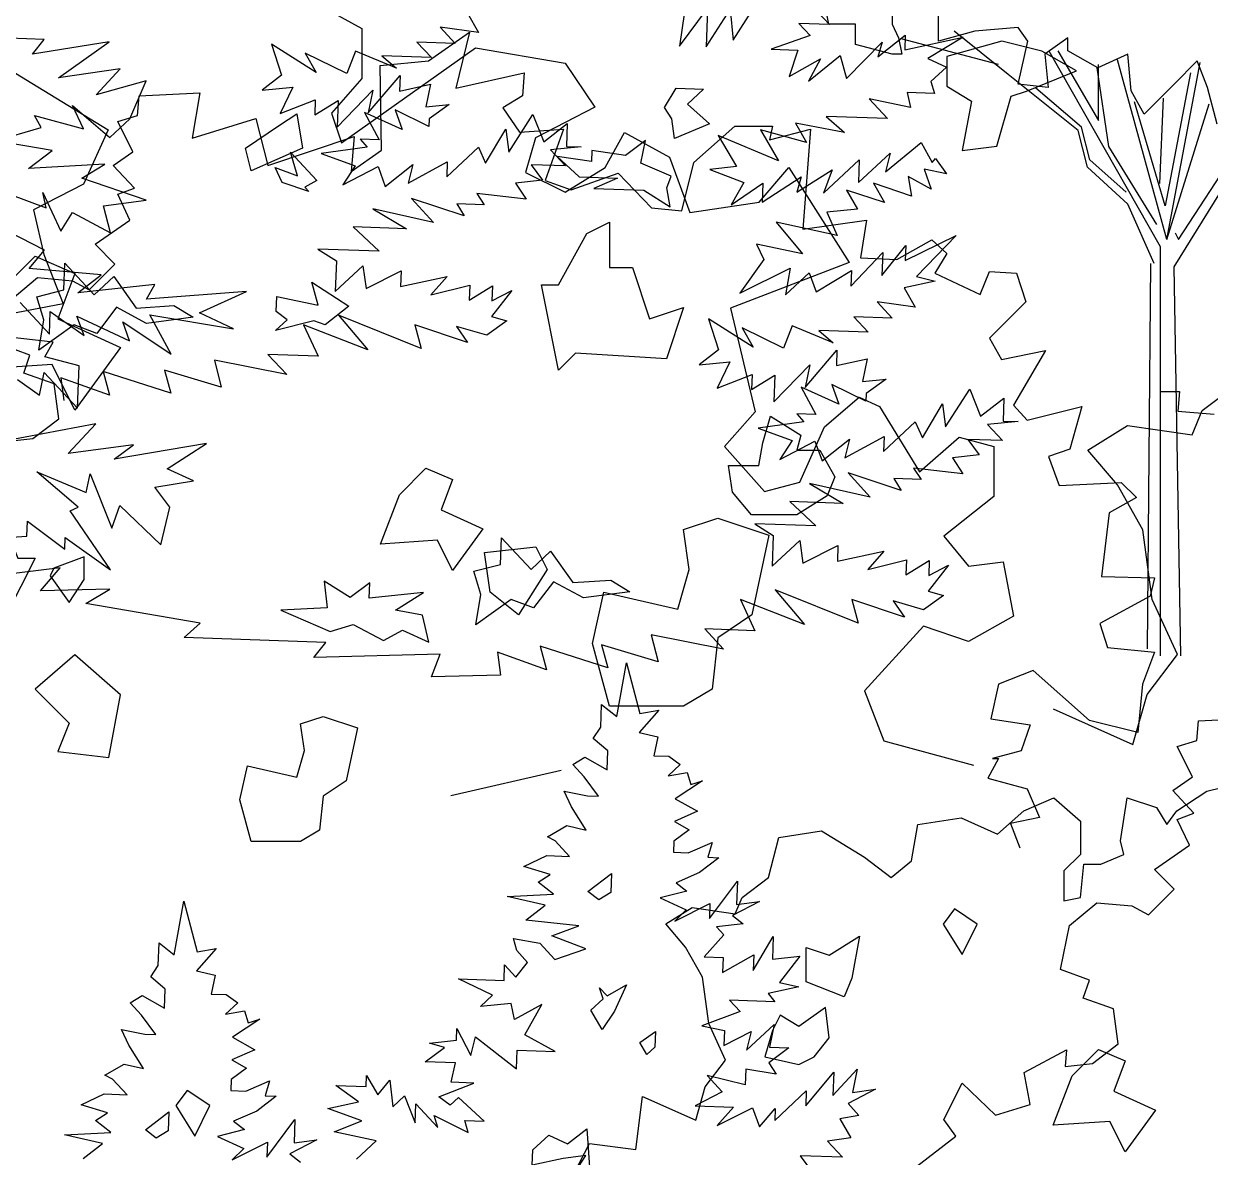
# Model space of a CAD drawing. Header units: inches. Extents: x 11.9 to 85.3, y 21.1 to 37.4.
# Drawn here: x 61.0017 to 61.3723, y 23.0122 to 23.3661 of the extents above; entities that cross this region are included whole.
import ezdxf

# ---------------------------------------------------------------- set-up
doc = ezdxf.new("R2010")
doc.units = ezdxf.units.IN
doc.header["$MEASUREMENT"] = 0
doc.layers.add('CAY', color=94, linetype='Continuous')
doc.layers.add('CAY-3', color=61, linetype='Continuous')

# ---------------------------------------------------------------- blocks, each defined once
blk = doc.blocks.new('A$C76451831')
at = {"layer": 'CAY'}
for p, q in [((1563.02, 1836.03), (1594.27, 1818.92)), ((1594.27, 1818.92), (1594.27, 1784.12)), ((1580.12, 1739.29), (1673.28, 1805.36)), ((1673.28, 1805.36), (1735.78, 1794.74)), ((1735.78, 1794.74), (1756.42, 1764.07)), ((1594.27, 1784.12), (1573.05, 1759.94)), ((4659.22, 1729.96), (4665.97, 1767.35)), ((4665.97, 1767.35), (4675.16, 1732.12)), ((1573.05, 1759.94), (1580.12, 1739.29)), ((1756.42, 1764.07), (1715.15, 1742.83)), ((1715.15, 1742.83), (1708.07, 1718.65)), ((1763.5, 1722.19), (1777.06, 1746.37)), ((1777.06, 1746.37), (1808.31, 1729.27)), ((4648.09, 1722.64), (4648.64, 1738.49)), ((4648.64, 1738.49), (4659.22, 1729.96)), ((4688.38, 1734.38), (4674.7, 1718.99)), ((4675.16, 1732.12), (4688.38, 1734.38)), ((1808.31, 1729.27), (1822.46, 1690.92)), ((1708.07, 1718.65), (1735.78, 1705.08)), ((1735.78, 1705.08), (1763.5, 1722.19)), ((1870.81, 1698), (1891.44, 1722.19)), ((1891.44, 1722.19), (1933.31, 1656.12)), ((4642.83, 1714.67), (4648.09, 1722.64)), ((4674.7, 1718.99), (4687.73, 1715.82)), ((4652.95, 1706.15), (4642.83, 1714.67)), ((4687.73, 1715.82), (4685.01, 1702.77)), ((4628.6, 1696.58), (4636.94, 1701.73)), ((4636.94, 1701.73), (4652.49, 1693.02)), ((4652.49, 1693.02), (4652.95, 1706.15)), ((4685.01, 1702.77), (4695.42, 1702.4)), ((4695.42, 1702.4), (4703.37, 1696.69)), ((1822.46, 1690.92), (1870.81, 1698)), ((4636.46, 1688.14), (4628.6, 1696.58)), ((4703.37, 1696.69), (4694.94, 1688.82)), ((4646.41, 1674.65), (4636.46, 1688.14)), ((4694.94, 1688.82), (4708.16, 1691.08)), ((4718.84, 1685.27), (4699.82, 1672.78)), ((4708.16, 1691.08), (4710.59, 1682.83)), ((4710.59, 1682.83), (4718.84, 1685.27)), ((4627.57, 1667.15), (4622.52, 1678.2)), ((4622.52, 1678.2), (4638.72, 1674.92)), ((4638.72, 1674.92), (4646.41, 1674.65)), ((4699.82, 1672.78), (4715.38, 1664.08)), ((4637.88, 1650.92), (4627.57, 1667.15)), ((4715.38, 1664.08), (4699.27, 1656.94)), ((1933.31, 1656.12), (1850.76, 1624.27)), ((4610.99, 1646.42), (4624.4, 1654.11)), ((4624.4, 1654.11), (4637.88, 1650.92)), ((4699.27, 1656.94), (4709.49, 1651.14)), ((4616.33, 1643.51), (4610.99, 1646.42)), ((4626.37, 1632.73), (4616.33, 1643.51)), ((4698.79, 1643.35), (4698.52, 1635.65)), ((4709.49, 1651.14), (4698.79, 1643.35)), ((4698.52, 1635.65), (4708.93, 1635.29)), ((4708.93, 1635.29), (4725.5, 1642.42)), ((4725.5, 1642.42), (4722.42, 1632.1)), ((4594.41, 1625.69), (4610.53, 1633.29)), ((4610.53, 1633.29), (4626.37, 1632.73)), ((4730.11, 1631.83), (4716.61, 1621.42)), ((4722.42, 1632.1), (4730.11, 1631.83)), ((1850.76, 1624.27), (1867.86, 1552.31)), ((4612.79, 1620.06), (4594.41, 1625.69)), ((4604.45, 1614.91), (4612.79, 1620.06)), ((4716.61, 1621.42), (4700.5, 1614.28)), ((4615.03, 1606.38), (4604.45, 1614.91)), ((4700.5, 1614.28), (4708, 1608.58)), ((4723.65, 1589.44), (4743.14, 1615.51)), ((4743.14, 1615.51), (4742.57, 1599.21)), ((4582.8, 1604.79), (4615.03, 1606.38)), ((4609.33, 1598.88), (4582.8, 1604.79)), ((4708, 1608.58), (4689.26, 1603.79)), ((4689.26, 1603.79), (4707.54, 1595.45)), ((4595.82, 1588.47), (4609.33, 1598.88)), ((4699.56, 1587.56), (4724.01, 1599.86)), ((4707.54, 1595.45), (4699.56, 1587.56)), ((4724.01, 1599.86), (4723.65, 1589.44)), ((4758.5, 1601.37), (4739.58, 1591.61)), ((4742.57, 1599.21), (4758.5, 1601.37)), ((4632.84, 1584.45), (4595.82, 1588.47)), ((4747.09, 1585.91), (4728.44, 1583.84)), ((4739.58, 1591.61), (4747.09, 1585.91)), ((4614.02, 1577.41), (4632.84, 1584.45)), ((4637.72, 1568.42), (4614.02, 1577.41)), ((4733.68, 1578.21), (4720, 1562.82)), ((4728.44, 1583.84), (4733.68, 1578.21)), ((4754.11, 1553.47), (4768.07, 1577.01)), ((4768.07, 1577.01), (4767.52, 1561.16)), ((2178.99, 1553.22), (2206.7, 1573.87)), ((4587.22, 1575.62), (4605.68, 1572.26)), ((4589.65, 1567.38), (4587.22, 1575.62)), ((4605.68, 1572.26), (4616.16, 1561.01)), ((1916.21, 1541.69), (1940.38, 1562.33)), ((1940.38, 1562.33), (1954.53, 1555.85)), ((4597.06, 1558.96), (4589.65, 1567.38)), ((4616.16, 1561.01), (4637.72, 1568.42)), ((4720, 1562.82), (4733.12, 1562.37)), ((4732.76, 1551.95), (4754.49, 1564.34)), ((4733.12, 1562.37), (4732.76, 1551.95)), ((4754.49, 1564.34), (4754.11, 1553.47)), ((4767.52, 1561.16), (4786.63, 1563.22)), ((4786.63, 1563.22), (4772.4, 1545.13)), ((1867.86, 1552.31), (1846.63, 1528.12)), ((1954.53, 1555.85), (1982.25, 1510.43)), ((2171.92, 1536.12), (2178.99, 1553.22)), ((4580.76, 1546.38), (4581.14, 1557.25)), ((4581.14, 1557.25), (4589, 1548.81)), ((4589, 1548.81), (4597.06, 1558.96)), ((4572.7, 1536.23), (4549.08, 1547.49)), ((4549.08, 1547.49), (4580.76, 1546.38)), ((4772.4, 1545.13), (4785.88, 1541.94)), ((1899.11, 1503.35), (1916.21, 1541.69)), ((2099.39, 1525.5), (2127.11, 1542.61)), ((2127.11, 1542.61), (2171.92, 1536.12)), ((4564.27, 1528.37), (4572.7, 1536.23)), ((4785.88, 1541.94), (4764.42, 1537.25)), ((4764.42, 1537.25), (4769.21, 1531.64)), ((1846.63, 1528.12), (1874.34, 1496.86)), ((1982.25, 1510.43), (2009.96, 1534.61)), ((2009.96, 1534.61), (2034.13, 1528.12)), ((2034.13, 1528.12), (2034.13, 1493.32)), ((4585.64, 1530.34), (4564.27, 1528.37)), ((4587.97, 1519.38), (4585.64, 1530.34)), ((4606.91, 1529.6), (4587.97, 1519.38)), ((4595.3, 1508.7), (4606.91, 1529.6)), ((4769.21, 1531.64), (4737.53, 1532.75)), ((4737.53, 1532.75), (4744.95, 1524.78)), ((2120.03, 1501.32), (2099.39, 1525.5)), ((4744.95, 1524.78), (4718.32, 1514.83)), ((4547.59, 1504.92), (4547.88, 1513.07)), ((4547.88, 1513.07), (4557.64, 1494.15)), ((4718.32, 1514.83), (4734.07, 1511.56)), ((4734.07, 1511.56), (4733.7, 1501.15)), ((4749.45, 1497.88), (4768.66, 1515.79)), ((4768.66, 1515.79), (4765.39, 1500.04)), ((1874.34, 1496.86), (1899.11, 1503.35)), ((4528.94, 1502.86), (4547.59, 1504.92)), ((4539.26, 1499.78), (4528.94, 1502.86)), ((4557.64, 1494.15), (4560.81, 1507.18)), ((4560.81, 1507.18), (4589.49, 1484.87)), ((4616.2, 1497.09), (4595.3, 1508.7)), ((4733.7, 1501.15), (4752.62, 1510.91)), ((4752.62, 1510.91), (4749.45, 1497.88)), ((2137.72, 1470.05), (2120.03, 1501.32)), ((4525.77, 1489.82), (4539.26, 1499.78)), ((4589.49, 1484.87), (4589.95, 1498.01)), ((4589.95, 1498.01), (4616.2, 1497.09)), ((4778.96, 1499.57), (4765.01, 1489.17)), ((4765.39, 1500.04), (4778.96, 1499.57)), ((2034.13, 1493.32), (1999.34, 1465.6)), ((4547.04, 1489.08), (4525.77, 1489.82)), ((4543.85, 1475.59), (4547.04, 1489.08)), ((4765.01, 1489.17), (4770.17, 1481.29)), ((4484.84, 1472.66), (4485.11, 1480.36)), ((4485.11, 1480.36), (4492.79, 1466.94)), ((4722.1, 1480.24), (4732.58, 1469)), ((4748.61, 1473.88), (4722.1, 1480.24)), ((4748.99, 1484.74), (4748.61, 1473.88)), ((4770.17, 1481.29), (4748.99, 1484.74)), ((4790.7, 1459.26), (4810.09, 1482.61)), ((4809.52, 1466.31), (4826.48, 1484.76)), ((4810.09, 1482.61), (4809.52, 1466.31)), ((4826.48, 1484.76), (4823.2, 1468.55)), ((2144.2, 1421.69), (2137.72, 1470.05)), ((4463.57, 1473.41), (4484.84, 1472.66)), ((4479.48, 1461.97), (4463.57, 1473.41)), ((4492.79, 1466.94), (4501.3, 1477.07)), ((4501.3, 1477.07), (4503.37, 1458.42)), ((4535.34, 1465.46), (4559.69, 1475.04)), ((4559.69, 1475.04), (4543.85, 1475.59)), ((4769.05, 1449.14), (4791.06, 1469.68)), ((4791.06, 1469.68), (4790.7, 1459.26)), ((4839.13, 1470.72), (4820.21, 1460.95)), ((4823.2, 1468.55), (4839.13, 1470.72)), ((1999.34, 1465.6), (2016.44, 1444.95)), ((4458.02, 1457.28), (4479.48, 1461.97)), ((4503.37, 1458.42), (4511.35, 1466.3)), ((4511.35, 1466.3), (4518.85, 1447.45)), ((4543.3, 1459.74), (4535.34, 1465.46)), ((4548.92, 1464.98), (4543.3, 1459.74)), ((4566.92, 1448.49), (4548.92, 1464.98)), ((4732.58, 1469), (4713.66, 1459.23)), ((4481.74, 1448.74), (4458.02, 1457.28)), ((4518.85, 1447.45), (4519.31, 1460.58)), ((4519.31, 1460.58), (4534.6, 1444.18)), ((4713.66, 1459.23), (4740.37, 1458.3)), ((4740.37, 1458.3), (4729.04, 1445.55)), ((4729.04, 1445.55), (4753.49, 1457.84)), ((4753.49, 1457.84), (4758.46, 1444.52)), ((4758.46, 1444.52), (4769.33, 1457.29)), ((4769.33, 1457.29), (4769.05, 1449.14)), ((4820.21, 1460.95), (4827.62, 1452.53)), ((2016.44, 1444.95), (2040.62, 1447.9)), ((2040.62, 1447.9), (2047.69, 1410.15)), ((4462.44, 1441.26), (4481.74, 1448.74)), ((4534.6, 1444.18), (4532.16, 1452.42)), ((4532.16, 1452.42), (4555.77, 1440.72)), ((4555.77, 1440.72), (4553.34, 1448.96)), ((4553.34, 1448.96), (4566.92, 1448.49)), ((4827.62, 1452.53), (4814.4, 1450.27)), ((4814.4, 1450.27), (4822.09, 1436.86)), ((4491.67, 1434.8), (4462.44, 1441.26)), ((4822.09, 1436.86), (4805.7, 1434.71)), ((4478.09, 1422.12), (4491.67, 1434.8)), ((4805.7, 1434.71), (4816.18, 1423.46)), ((2161.89, 1383.34), (2144.2, 1421.69)), ((4786.77, 1424.49), (4794.55, 1413.79)), ((4816.18, 1423.46), (4786.77, 1424.49)), ((2047.69, 1410.15), (2016.44, 1392.45)), ((1985.19, 1403.07), (1943.92, 1358.24)), ((2016.44, 1392.45), (1985.19, 1403.07)), ((2140.67, 1355.62), (2161.89, 1383.34)), ((1943.92, 1358.24), (1957.48, 1323.44)), ((2130.64, 1320.82), (2140.67, 1355.62)), ((2075.22, 1345.59), (2130.64, 1320.82)), ((1957.48, 1323.44), (2019.98, 1306.33)), ((1732.84, 1302.79), (1656.18, 1285.1)), ((4541.19, 539.64), (4503.71, 569.74)), ((4534.5, 546.71), (4466.89, 564.41)), ((4647.32, 419.7), (4569.92, 556.01)), ((4575.78, 556.15), (4604.08, 507.78)), ((4604.08, 507.78), (4604.08, 546.71)), ((4651.64, 424.81), (4617.3, 549.89)), ((4651.64, 424.81), (4674.99, 548.11)), ((4589.93, 500.71), (4541.19, 539.64)), ((4602.9, 544.36), (4611.16, 489.69)), ((4668.15, 540.82), (4650.46, 448.4)), ((4656.75, 405.93), (4741.29, 542.41)), ((4592.29, 503.06), (4560.45, 530.2)), ((4650.46, 448.4), (4629.24, 520.76)), ((4646.93, 463.74), (4649.28, 523.12)), ((4651.64, 424.81), (4681.18, 519.19)), ((4659.9, 424.81), (4712.18, 505.42)), ((3915.07, 501.08), (3897.97, 463.33)), ((4596.61, 475.14), (4589.93, 500.71)), ((4598.18, 480.26), (4592.29, 503.06)), ((4611.16, 489.69), (4644.57, 435.43)), ((4623.34, 457.84), (4598.18, 480.26)), ((4624.52, 449.58), (4596.61, 475.14)), ((3897.97, 463.33), (3863.18, 445.64)), ((4642.99, 408.29), (4624.52, 449.58)), ((3863.18, 445.64), (3870.26, 414.37)), ((4657.54, 429.53), (4659.9, 424.81)), ((3870.26, 414.37), (3883.82, 380.16)), ((4647.32, 135.38), (4647.32, 419.7)), ((4638.28, 140.1), (4640.64, 408.29)), ((4661.47, 135.38), (4656.75, 405.93)), ((3883.82, 380.16), (3846.08, 373.08)), ((5725.86, 270.49), (5733.55, 257.07)), ((5733.55, 257.07), (5706.94, 260.72)), ((5706.94, 260.72), (5717.43, 249.48)), ((5620.65, 229.28), (5589.62, 248.95)), ((5589.62, 248.95), (5596.57, 227.4)), ((5717.43, 249.48), (5690.72, 250.41)), ((5690.72, 250.41), (5700.77, 239.63)), ((5641.92, 228.54), (5612.96, 242.7)), ((5612.96, 242.7), (5620.65, 229.28)), ((5647.91, 244.2), (5641.92, 228.54)), ((5676.5, 232.32), (5647.91, 244.2)), ((5700.77, 239.63), (5666.37, 240.83)), ((5666.37, 240.83), (5676.5, 232.32)), ((5596.57, 227.4), (5583.06, 216.99)), ((5656.83, 201.27), (5679.04, 227.24)), ((5679.04, 227.24), (5678.66, 216.38)), ((5583.06, 216.99), (5604.43, 218.97)), ((5604.43, 218.97), (5595.64, 200.69)), ((5635.18, 191.15), (5660.1, 217.02)), ((5660.1, 217.02), (5656.83, 201.27)), ((5678.66, 216.38), (5700.12, 221.07)), ((5700.12, 221.07), (5696.85, 205.31)), ((5595.64, 200.69), (5619.99, 210.27)), ((5619.99, 210.27), (5619.62, 199.85)), ((5619.62, 199.85), (5635.83, 209.71)), ((5635.83, 209.71), (5635.18, 191.15)), ((5696.85, 205.31), (5713.22, 207.01)), ((5713.22, 207.01), (5699.28, 197.07)), ((5654.12, 201.37), (5664.33, 182.42)), ((5680.44, 189.57), (5654.12, 201.37)), ((5699.09, 191.64), (5675.48, 203.34)), ((5675.48, 203.34), (5680.44, 189.57)), ((5754.66, 173.83), (5771.43, 199.99)), ((5771.43, 199.99), (5778.93, 181.14)), ((5699.28, 197.07), (5699.09, 191.64)), ((5778.93, 181.14), (5795.23, 193.72)), ((5795.23, 193.72), (5794.68, 177.87)), ((5651.21, 182.88), (5655.99, 177.27)), ((5664.33, 182.42), (5651.21, 182.88)), ((5738.54, 166.23), (5752.5, 189.77)), ((5752.5, 189.77), (5754.66, 173.83)), ((5655.99, 177.27), (5624.12, 172.95)), ((5711.47, 156.75), (5733.48, 177.29)), ((5733.48, 177.29), (5738.54, 166.23)), ((5805.09, 177.51), (5783.72, 175.53)), ((5783.72, 175.53), (5794.2, 164.29)), ((5794.68, 177.87), (5805.09, 177.51)), ((5624.12, 172.95), (5647.84, 164.41)), ((5668.64, 150.09), (5687.75, 165.29)), ((5684.58, 152.25), (5711.83, 167.16)), ((5687.75, 165.29), (5684.58, 152.25)), ((5711.83, 167.16), (5711.47, 156.75)), ((5647.84, 164.41), (5639.22, 151.11)), ((5639.22, 151.11), (5663.68, 163.86)), ((5663.68, 163.86), (5668.64, 150.09)), ((5794.2, 164.29), (5770.22, 165.13)), ((5770.22, 165.13), (5778, 154.43)), ((5778, 154.43), (5759.35, 152.36)), ((5759.35, 152.36), (5766.66, 141.22)), ((5723.66, 129.58), (5686.93, 141.74)), ((5686.93, 141.74), (5702.2, 124.89)), ((5766.66, 141.22), (5732.36, 145.14)), ((5732.36, 145.14), (5737.52, 137.25)), ((5702.2, 124.89), (5659.94, 134.52)), ((5659.94, 134.52), (5683.47, 120.56)), ((5737.52, 137.25), (5718.51, 137.92)), ((5718.51, 137.92), (5723.66, 129.58)), ((5646.36, 121.85), (5664.34, 104.9)), ((5683.47, 120.56), (5646.36, 121.85)), ((5621.8, 106.39), (5634.65, 98.23)), ((5664.34, 104.9), (5621.8, 106.39)), ((5634.65, 98.23), (5633.91, 76.95)), ((5633.91, 76.95), (5653.12, 94.87)), ((5653.12, 94.87), (5655.28, 78.93)), ((5655.28, 78.93), (5679.72, 91.22)), ((5679.72, 91.22), (5679.35, 80.35)), ((5679.35, 80.35), (5711.76, 87.38)), ((5711.76, 87.38), (5700.44, 74.63)), ((5700.44, 74.63), (5727.42, 81.39)), ((5727.42, 81.39), (5727.05, 70.98)), ((5727.05, 70.98), (5743.26, 80.84)), ((5756.74, 77.65), (5742.51, 59.56)), ((5743.26, 80.84), (5742.89, 70.43)), ((5742.89, 70.43), (5756.74, 77.65)), ((5693.7, 37.24), (5636.06, 60.56)), ((5636.06, 60.56), (5656.51, 36.27)), ((5742.51, 59.56), (5753.28, 56.46)), ((5656.51, 36.27), (5611.8, 53.7)), ((5611.8, 53.7), (5621.92, 32.04)), ((5726.02, 41.55), (5689.29, 53.71)), ((5689.29, 53.71), (5693.7, 37.24)), ((5739.34, 46.52), (5718.26, 52.7)), ((5718.26, 52.7), (5726.02, 41.55)), ((5753.28, 56.46), (5739.34, 46.52)), ((5621.92, 32.04), (5587.07, 33.25)), ((5587.07, 33.25), (5600.17, 19.2)), ((5600.17, 19.2), (5549.77, 29.12)), ((5549.77, 29.12), (5554.55, 10.36)), ((5476.87, 4.92), (5442.85, 16.98)), ((5442.85, 16.98), (5445.02, 1.04)), ((5472.46, 21.39), (5476.87, 4.92)), ((5519.51, 6.15), (5472.46, 21.39)), ((5515.09, 22.17), (5519.51, 6.15)), ((5554.55, 10.36), (5515.09, 22.17))]:
    blk.add_line(p, q, dxfattribs=at)
for points in [[(4233.93, 1921.35), (4252.91, 1923.46), (4270.84, 1937.17), (4267.68, 1961.43), (4246.59, 1968.81), (4250.81, 1981.47), (4230.77, 1988.85)], [(4237.09, 2019.44), (4256.08, 2035.26), (4280.34, 2033.15), (4291.94, 2026.82), (4309.87, 2044.75), (4296.16, 2058.46), (4320.41, 2075.34), (4311.98, 2093.27), (4323.58, 2097.48), (4308.81, 2113.3), (4322.52, 2122.8), (4311.98, 2143.89), (4325.69, 2148.11), (4326.74, 2161.82), (4368.93, 2163.93), (4363.66, 2132.29), (4407.95, 2146), (4416.39, 2113.3), (4476.51, 2133.34), (4474.4, 2109.09), (4495.49, 2123.85), (4494.44, 2182.91), (4528.19, 2186.08), (4556.66, 2206.12), (4547.17, 2167.09), (4594.63, 2177.64), (4593.58, 2161.82), (4579.87, 2153.38), (4591.47, 2136.51), (4622.06, 2138.62), (4609.4, 2102.76), (4627.33, 2096.43), (4660.02, 2108.03), (4683.23, 2083.77), (4704.32, 2081.66), (4712.76, 2115.41), (4741.23, 2140.73), (4767.6, 2140.73), (4765.49, 2131.23), (4793.97, 2138.62), (4788.7, 2069.01), (4832.99, 2075.34), (4828.77, 2048.97), (4854.09, 2047.91), (4878.34, 2061.62), (4888.89, 2052.13), (4880.45, 2038.42), (4912.09, 2023.66), (4918.42, 2039.48), (4937.41, 2038.42), (4943.73, 2018.38), (4918.42, 1993.07), (4926.86, 1978.3), (4957.45, 1984.63), (4935.3, 1946.66), (4944.79, 1936.12), (4982.76, 1945.61), (4974.32, 1916.08), (4959.56, 1910.8), (4966.94, 1890.77), (5010.18, 1892.87), (5020.73, 1882.33), (5001.74, 1871.78), (4996.47, 1827.48), (5033.38, 1826.43), (5030.22, 1813.77), (4995.41, 1794.79), (5000.69, 1777.91), (5033.38, 1774.75), (5024.95, 1752.6), (5021.78, 1718.85), (4988.03, 1727.29), (4949.01, 1762.09), (4924.75, 1752.6), (4919.48, 1728.34), (4946.9, 1724.12), (4940.57, 1706.2), (4920.53, 1700.92), (4924.75, 1700.92), (4917.37, 1687.21), (4944.79, 1679.83), (4953.23, 1659.79), (4933.19, 1655.57), (4939.52, 1638.7)], [(4867.78, 1416.96), (4895.2, 1438.05), (4886.76, 1449.65), (4899.42, 1474.97), (4922.62, 1452.82), (4946.88, 1460.2), (4942.66, 1482.35), (4972.19, 1498.17), (4971.14, 1486.57), (4990.12, 1488.68), (5008.05, 1502.39), (5004.89, 1526.65), (4983.79, 1534.03), (4988.01, 1546.69), (4967.97, 1554.07), (4974.3, 1584.65), (4993.28, 1600.47), (5017.54, 1598.37), (5029.14, 1592.04), (5047.07, 1609.97), (5033.36, 1623.68), (5057.62, 1640.55), (5049.18, 1658.48), (5060.78, 1662.7), (5046.02, 1678.52), (5059.73, 1688.01), (5049.18, 1709.11), (5062.89, 1713.33), (5063.95, 1727.04), (5106.14, 1729.15)], [(4680.01, 1494.86), (4675.32, 1503.18), (4686.01, 1510.97), (4685.63, 1500.1), (4680.01, 1494.86)], [(1738.51, 1015.85), (1752.67, 1043.38), (1784.9, 1039.05), (1789.61, 1076.02), (1826.56, 1059.5), (1833.25, 1082.7), (1847.4, 1101.19), (1835.61, 1126.75), (1831.28, 1158.99), (1819.49, 1179.83), (1805.73, 1195.96), (1824.21, 1207.36), (1854.08, 1203.04), (1858.8, 1214.44), (1877.27, 1228.2), (1884.35, 1256.12), (1914.22, 1260.84), (1944.1, 1242.36), (1962.57, 1228.2), (1976.72, 1240), (1981.05, 1265.17), (2011.31, 1269.89), (2036.47, 1258.48), (2054.94, 1274.61), (2075.78, 1283.65), (2094.25, 1267.53), (2094.25, 1244.33), (2082.85, 1232.92), (2082.85, 1212.08), (2094.25, 1214.44), (2096.61, 1237.64), (2108.4, 1237.64), (2124.52, 1244.33), (2122.16, 1253.76), (2126.88, 1283.65), (2147.32, 1276.97), (2154.39, 1265.17), (2161.47, 1274.61), (2182.3, 1288.37), (2221.22, 1297.81)], [(1400.33, 1032.91), (1413.83, 1043.32), (1387.3, 1049.23), (1419.53, 1050.83), (1408.95, 1059.36), (1417.29, 1064.51), (1398.91, 1070.13), (1415.03, 1077.73), (1430.87, 1077.18), (1420.83, 1087.96), (1415.49, 1090.86), (1428.9, 1098.55), (1442.38, 1095.36), (1432.08, 1111.59), (1427.02, 1122.65), (1443.22, 1119.36), (1450.92, 1119.09), (1440.97, 1132.59), (1433.1, 1141.02), (1441.44, 1146.17), (1457, 1137.47), (1457.45, 1150.6), (1447.33, 1159.11), (1452.59, 1167.09), (1453.15, 1182.93), (1463.72, 1174.4), (1470.47, 1211.8), (1479.66, 1176.57), (1492.88, 1178.83), (1479.2, 1163.44), (1492.23, 1160.26), (1489.51, 1147.21), (1499.92, 1146.85), (1507.88, 1141.13), (1499.45, 1133.26), (1512.67, 1135.52), (1515.1, 1127.28), (1523.34, 1129.71), (1504.32, 1117.23), (1519.88, 1108.52), (1503.77, 1101.38), (1513.99, 1095.58), (1503.3, 1087.8), (1503.03, 1080.1), (1513.44, 1079.74), (1530, 1086.86), (1526.92, 1076.54), (1534.61, 1076.28), (1521.11, 1065.87), (1505, 1058.72), (1512.5, 1053.02), (1493.76, 1048.24), (1512.04, 1039.89), (1504.07, 1032.01), (1528.51, 1044.3), (1528.15, 1033.89), (1547.64, 1059.95), (1547.07, 1043.65), (1563, 1045.82), (1544.08, 1036.05), (1551.59, 1030.35)], [(3805.31, 214.97), (3858.45, 218.55), (3858.82, 228.97), (3884.87, 209.47), (3885.16, 217.62), (3916.55, 195.22), (3888.52, 236.09), (3894.05, 238.62), (3865.45, 263.19), (3899.84, 248.84), (3902.56, 261.89), (3917.56, 224.2), (3923.09, 239.87), (3951.6, 212.58), (3957.94, 238.65), (3947.56, 252.62), (3974.45, 257.12), (3956.16, 265.46), (3983.51, 283.09), (3919.24, 272.19), (3932.73, 282.15), (3887.2, 276.03), (3906.5, 296.66), (3844.92, 285.21)], [(3851.84, 327.59), (3867.32, 316.62), (3870.59, 332.37), (3893.74, 307.54), (3894.76, 336.97), (3870.97, 343.24), (3876.76, 353.46), (3842.01, 357.4)], [(3853.71, 381.01), (3874.23, 358.99), (3874.79, 374.84), (3898.22, 358.15), (3893.25, 371.47), (3929.81, 354.33), (3925.29, 367.63), (3958.94, 345.15), (3944.04, 372.42), (4002.15, 362.68), (3978.53, 373.93), (4011.22, 388.66), (3941.7, 383.38), (3947.49, 393.61), (3893.82, 387.77), (3910.12, 400.35), (3859.97, 404.82), (3870.84, 417.59), (3837, 434.64)], [(3832.5, 461.54), (3871.87, 447.02), (3869.52, 457.53), (3882.18, 430.79), (3890.33, 443.66), (3916.58, 429.59), (3911.79, 448.35), (3941.39, 452.3), (3896.6, 467.46), (3912.81, 477.32), (3859.68, 474.19), (3875.98, 486.77), (3836.34, 493.59), (3868.38, 502.9), (3863.69, 511.23), (3897.8, 501.87), (3890.21, 518.01), (3916.17, 495.79), (3930.22, 508.9), (3941.57, 535.25), (3906.79, 525.59), (3923.28, 543.6), (3880.46, 537.39), (3915.78, 562.45), (3862.46, 553.88), (3870.52, 564.03), (3833.41, 565.32)], [(4316.19, 583.37), (4312.63, 559.47), (4332.12, 585.53), (4331.19, 558.82), (4347.96, 584.98), (4349.94, 563.61), (4369.6, 594.65)], [(4409.07, 582.85), (4416.93, 574.41), (4395.66, 575.16), (4403.52, 566.72), (4376.45, 557.24), (4395.01, 556.59), (4388.93, 538.22), (4410.66, 550.61), (4402.41, 535.03), (4424.33, 552.85), (4428.76, 536.83), (4453.66, 562.25), (4450.58, 551.93), (4469.69, 567.13), (4469.33, 556.72), (4509.97, 565.72), (4485.43, 550.71), (4498.37, 544.82), (4487.59, 534.77), (4490.02, 526.53), (4471.02, 527.19), (4473.37, 516.68), (4444.58, 522.67), (4457.24, 509.09), (4414.7, 510.57), (4427.44, 499.25), (4393.24, 505.88), (4400.92, 492.47), (4369.06, 501.28), (4381.44, 479.55), (4339.47, 497.33), (4352.3, 475.58), (4333.65, 473.51), (4357.35, 464.52), (4348.65, 448.96), (4370.48, 464.06), (4370.02, 450.93), (4397.37, 468.56), (4394.28, 457.79), (4418.83, 473.25), (4412.83, 457.14), (4437.66, 480.3), (4437.1, 464.45), (4459.12, 484.99), (4455.95, 471.96), (4480.68, 492.4), (4488.35, 478.53), (4490.71, 481.17), (4498.49, 470.47), (4482.74, 473.74), (4487.7, 459.97), (4471.69, 468.69), (4473.93, 455.01), (4447.51, 464.09), (4455.2, 450.68), (4428.77, 459.31), (4436.46, 445.89), (4415.09, 443.92), (4422.23, 427.8), (4379.95, 436.98), (4398.22, 415.04), (4366.28, 421.59), (4371.34, 410.99), (4354.66, 387.55), (4389.71, 404.91), (4386.35, 386.44), (4402.74, 401.73), (4407.71, 388.41), (4432.25, 403.42), (4431.87, 392.56), (4453.98, 415.81), (4453.43, 399.96), (4470.02, 420.69), (4469.65, 410.28), (4505.15, 427.63), (4477.42, 399.13), (4490.45, 395.95), (4468.99, 391.26), (4476.68, 377.85), (4450.07, 381.5), (4460.55, 370.25), (4433.85, 371.18), (4443.89, 360.4), (4409.5, 361.61), (4419.62, 353.09), (4391.03, 364.97), (4385.05, 349.31), (4356.09, 363.47), (4363.78, 350.05), (4332.74, 369.73), (4339.69, 348.18), (4326.19, 337.77), (4347.56, 339.74), (4338.76, 321.46), (4363.11, 331.04), (4362.75, 320.62), (4378.95, 330.48), (4378.31, 311.92), (4403.23, 337.8), (4399.96, 322.04), (4422.16, 348.02), (4421.78, 337.15), (4443.24, 341.84), (4439.98, 326.09), (4456.35, 327.78), (4442.41, 317.84), (4442.22, 312.41), (4418.61, 324.11), (4423.57, 310.34), (4397.24, 322.14), (4407.46, 303.2), (4394.33, 303.65), (4399.12, 298.05), (4367.25, 293.72), (4390.97, 285.19), (4382.35, 271.89), (4406.81, 284.63), (4411.76, 270.86), (4430.87, 286.06), (4427.7, 273.02), (4454.96, 287.94), (4454.59, 277.52), (4476.61, 298.06), (4481.66, 287), (4495.62, 310.54), (4497.79, 294.6), (4514.56, 320.76), (4522.06, 301.91), (4538.36, 314.49), (4537.8, 298.64), (4548.21, 298.28), (4526.85, 296.31), (4537.33, 285.06), (4513.34, 285.9), (4521.13, 275.2), (4502.47, 273.13), (4509.79, 262), (4475.49, 265.91), (4480.65, 258.03), (4461.64, 258.69), (4466.79, 250.35), (4430.05, 262.51), (4445.32, 245.66), (4403.06, 255.3), (4426.59, 241.33), (4389.48, 242.62), (4407.47, 225.68), (4364.92, 227.16), (4377.78, 219.01), (4377.04, 197.72), (4396.24, 215.64), (4398.4, 199.7), (4422.85, 211.99), (4422.47, 201.12), (4454.89, 208.15), (4443.57, 195.4), (4470.54, 202.17), (4470.18, 191.75), (4486.38, 201.61), (4486.02, 191.2), (4499.87, 198.42), (4485.64, 180.33), (4496.41, 177.24), (4482.46, 167.3), (4461.38, 173.47), (4469.15, 162.32), (4432.42, 174.48), (4436.83, 158.01), (4379.18, 181.33), (4399.63, 157.04), (4354.93, 174.47), (4365.05, 152.81), (4330.2, 154.03), (4343.3, 139.97), (4292.89, 149.89), (4297.68, 131.14), (4258.21, 142.94), (4262.64, 126.92), (4215.59, 142.16), (4220, 125.69), (4185.98, 137.76), (4188.14, 121.81), (4140.07, 120.77), (4146.06, 136.43), (4058.06, 134.06), (4066.59, 144.65), (3967.92, 148.09), (3979.15, 158.13), (3899.42, 171.79), (3916.08, 181.63), (3868, 180.59), (3881.7, 196.44), (3828.46, 190.13)], [(4460.61, 583.68), (4460.61, 574.63), (4464.93, 565.2), (4467.29, 553.79), (4460.61, 553.79), (4435.05, 560.48), (4435.05, 574.63), (4416.58, 574.63), (4414.22, 586.04)], [(4686.63, 505.03), (4679.94, 530.59), (4672.87, 549.07), (4656.75, 532.95), (4635.92, 512.11), (4626.88, 528.23), (4624.52, 553.79), (4603.69, 544.36), (4582.85, 556.15), (4582.85, 565.2), (4566.74, 553.79), (4569.1, 530.59), (4548.26, 532.95), (4554.94, 562.84), (4548.26, 572.28), (4517.99, 569.92), (4492.84, 562.84), (4492.84, 581.32)]]:
    blk.add_lwpolyline(points, dxfattribs=at)
for points in [[(4784.52, 1915.19), (4800.35, 1915.19), (4810.91, 1896.71), (4805.63, 1883.5), (4784.52, 1870.3), (4752.84, 1870.3), (4739.65, 1886.14), (4737.01, 1904.63), (4758.12, 1904.63), (4760.76, 1920.47), (4766.04, 1938.95), (4787.16, 1925.75)], [(4507.91, 1884.31), (4526.38, 1902.79), (4544.85, 1894.87), (4536.94, 1873.75), (4565.97, 1860.55), (4544.85, 1831.5), (4534.3, 1852.63), (4494.71, 1849.98)], [(4267.54, 1833.17), (4264.9, 1827.89), (4278.1, 1809.4), (4288.66, 1825.25), (4288.66, 1841.09)], [(1537.07, 1751.49), (1548.94, 1759.41), (1552.9, 1735.65), (1517.27, 1719.81), (1513.31, 1735.65)], [(4396.9, 1672.02), (4402.18, 1695.78), (4436.49, 1687.86), (4441.77, 1706.34), (4439.13, 1724.83), (4454.96, 1730.11), (4478.72, 1722.19), (4470.8, 1685.22), (4454.96, 1674.66), (4452.32, 1650.9), (4439.13, 1642.98), (4404.82, 1642.98)], [(1750.85, 1676.24), (1766.68, 1684.16), (1766.68, 1652.48), (1782.52, 1652.48), (1794.4, 1616.83), (1818.15, 1624.76), (1806.27, 1589.11), (1742.93, 1593.07), (1731.05, 1581.19), (1719.18, 1640.6), (1731.05, 1640.6)], [(1339.12, 1632.68), (1366.84, 1660.4), (1394.55, 1648.52), (1382.67, 1616.83), (1426.22, 1597.03), (1394.55, 1553.47), (1378.71, 1585.15), (1319.33, 1581.19)], [(4639.11, 1608.26), (4655.41, 1620.84), (4654.95, 1607.71), (4646.62, 1602.56)], [(4791, 1545.5), (4791, 1569.26), (4806.84, 1563.98), (4827.95, 1577.18), (4822.67, 1548.14), (4817.39, 1534.94)], [(4641.21, 1525.68), (4649.64, 1533.55), (4647.2, 1541.34), (4652.44, 1535.72), (4665.85, 1543.41), (4657.51, 1525.11), (4648.9, 1512.27)], [(1287.66, 1470.3), (1307.45, 1501.98), (1343.08, 1498.02), (1347.04, 1470.3), (1354.96, 1450.49), (1366.84, 1450.49), (1347.04, 1410.89), (1307.45, 1422.77), (1255.99, 1418.81)], [(1754.81, 1391.09), (1762.72, 1426.73), (1814.19, 1414.85), (1822.11, 1442.57), (1818.15, 1470.3), (1841.9, 1478.22), (1877.53, 1466.34), (1865.66, 1410.89), (1841.9, 1395.05), (1837.94, 1359.4), (1818.15, 1347.52), (1766.68, 1347.52)], [(4376.02, 1459.35), (4360.18, 1469.91), (4352.26, 1459.35), (4365.46, 1438.22)], [(1683.55, 1426.73), (1679.59, 1454.45), (1715.22, 1458.41), (1723.14, 1442.57), (1703.34, 1410.89)], [(4640.12, 1416.47), (4632.42, 1416.74), (4637.69, 1424.71), (4621.75, 1422.55), (4600.29, 1417.86), (4600.67, 1428.72), (4611.89, 1438.76), (4624.83, 1432.87), (4638.34, 1443.28)], [(1418.3, 1311.88), (1426.22, 1355.44), (1394.55, 1383.16), (1366.84, 1359.4), (1390.59, 1335.64), (1382.67, 1315.84)], [(2022.48, 1195.89), (2006.64, 1206.45), (1998.72, 1195.89), (2011.92, 1174.77)], [(1919.55, 1116.68), (1916.91, 1137.8), (1898.43, 1124.6), (1885.24, 1132.52), (1879.96, 1121.96), (1874.68, 1103.48), (1898.43, 1098.2), (1908.99, 1103.48)], [(2088.46, 1090.27), (2106.93, 1108.76), (2125.41, 1100.84), (2117.49, 1079.71), (2146.52, 1066.51), (2125.41, 1037.47), (2114.85, 1058.59), (2075.26, 1055.95)], [(1443.61, 1052.71), (1459.91, 1065.28), (1459.45, 1052.15), (1451.12, 1047)], [(4307.34, 508.88), (4302.18, 516.77), (4310.35, 530.08), (4329.36, 529.42), (4318.11, 518.93), (4333.5, 505.25), (4309.13, 495.22)], [(4303.76, 460.95), (4306.76, 469.01), (4285.77, 477.9), (4289.04, 493.65), (4275.08, 483.26), (4251.64, 486.8), (4251.37, 479.1), (4227.48, 482.66), (4242.84, 468.52), (4269.55, 467.59), (4252.99, 460.46), (4287.84, 459.24), (4306.01, 447.73)], [(4054.58, 458.38), (4036.22, 464.46), (4031.15, 475.06), (4046.8, 469.08), (4041.94, 485.57), (4060.28, 465.89), (4051.96, 461.19)], [(4032.03, 374.79), (4032.39, 385.2), (4061.19, 379.21), (4056.76, 395.23), (4082.46, 378.47), (4066.14, 365.44), (4058.09, 368.44), (4031.57, 361.66), (4039.53, 369.08)], [(4174.25, 178.06), (4169.37, 194.1), (4188.11, 198.88), (4188.76, 217.45), (4209.29, 195.42), (4222.88, 208.09), (4238.43, 186.24), (4264.77, 188.04), (4278.08, 179.87), (4245.76, 175.56), (4224.85, 186.72), (4211.07, 168.61), (4195.42, 174.6), (4170.79, 156.87)], [(4138.19, 144.86), (4133.86, 163.6), (4114.95, 166.98), (4134.42, 179.45), (4096.66, 175.33), (4097.04, 186.2), (4083.54, 175.79), (4065.36, 187.3), (4067.43, 168.64), (4035.2, 167.05), (4069.57, 152.25), (4085.6, 157.13), (4106.51, 145.97), (4119.91, 153.21)], [(5431.12, 57.29), (5426.24, 73.32), (5444.99, 78.11), (5445.64, 96.67), (5466.17, 74.65), (5479.75, 87.32), (5495.3, 65.47), (5521.65, 67.27), (5534.95, 59.1), (5502.63, 54.79), (5481.72, 65.95), (5467.95, 47.84), (5452.3, 53.83), (5427.66, 36.1)]]:
    blk.add_lwpolyline(points, close=True, dxfattribs=at)
at = {"layer": 'CAY-3'}
blk.add_line((3829.84, 553.29), (3915.07, 501.08), dxfattribs=at)
blk.add_lwpolyline([(4646.72, 319.17), (4660.43, 319.17), (4659.38, 305.46), (4684.69, 303.35)], dxfattribs=at)
blk.add_lwpolyline([(6125.51, 244.04), (6097.8, 251.12), (6059.47, 240.5), (6059.47, 219.86), (6076.57, 209.24), (6070.08, 175.03), (6094.26, 177.98), (6104.28, 212.78), (6114.89, 216.32), (6149.68, 230.48)], close=True, dxfattribs=at)

msp = doc.modelspace()

# ---------------------------------------------------------------- block references
at = {"layer": 'CAY', "xscale": 0.0004489089019145984, "yscale": 0.0004489089019145984, "zscale": 0.0004489089019145984}
for p in [(58.5699, 23.24794), (59.27057, 23.10798), (60.39163, 22.54812), (59.0954, 22.37316)]:
    msp.add_blockref('A$C76451831', p, dxfattribs=at)

doc.saveas('drawing.dxf')
